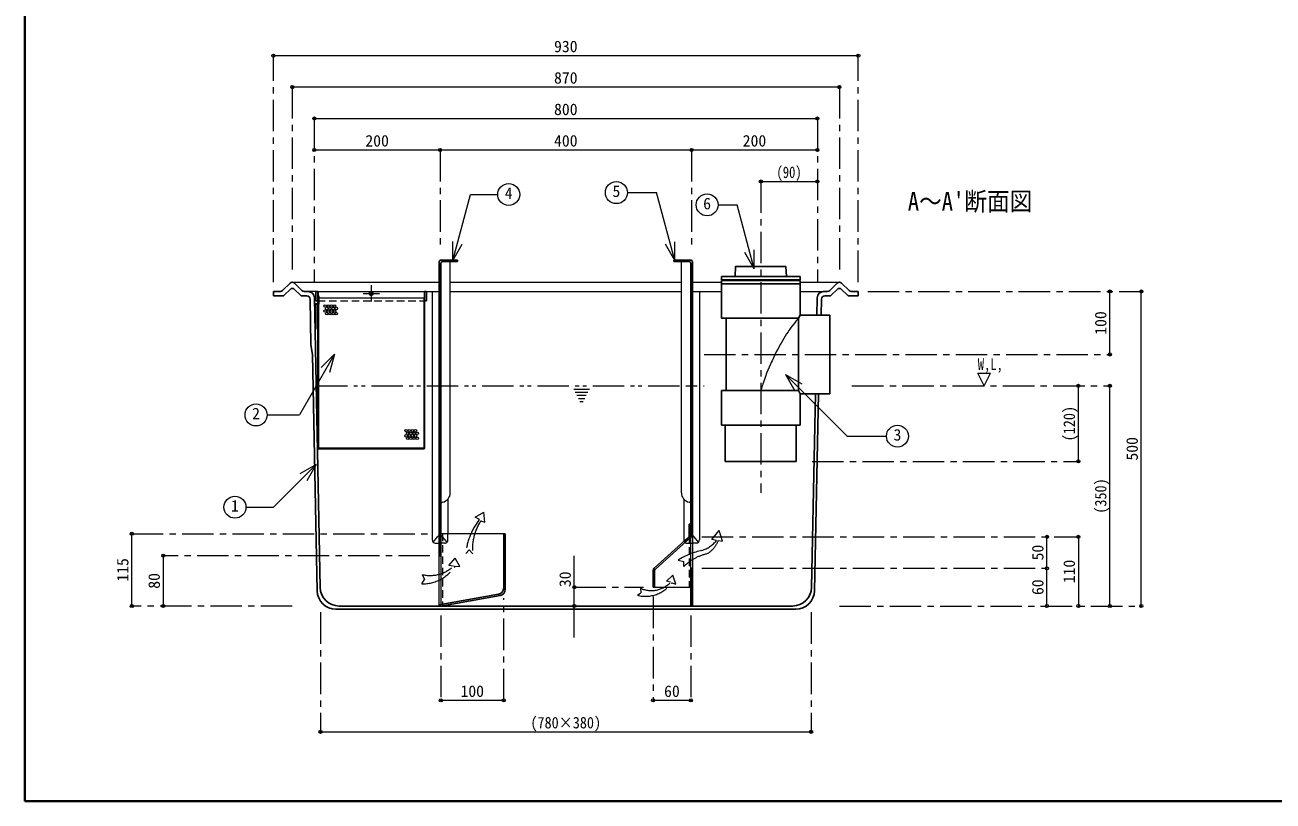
# Model space of a CAD drawing. Units: millimetres at full size, sheet at 1:10. Extents: x -2096 to 1954, y -1408 to 1402.
# Drawn here: x -2096 to -111, y -1408 to -175 of the extents above; entities that cross this region are included whole.
import ezdxf
from ezdxf.enums import TextEntityAlignment as Align

# ---------------------------------------------------------------- set-up
doc = ezdxf.new("R2010")
doc.units = ezdxf.units.MM
doc.header["$LTSCALE"] = 10
doc.header["$PDMODE"] = 32
doc.header["$PDSIZE"] = 5
for name, pattern in [('CHAIN1', [8, 5, -1, 1, -1]), ('DASHED1', [1.8, 1.2, -0.6]), ('DOUBLE_CHAIN1', [8.8, 5, -1, 0.6, -0.6, 0.6, -1])]:
    doc.linetypes.add(name, pattern=pattern)
doc.layers.add('0-0_ﾚｲﾔ1', color=4, linetype='Continuous', lineweight=9)
doc.styles.add('ＭＳ ゴシック', font='')
doc.styles.get('ＭＳ ゴシック').set_extended_font_data('MS Gothic')

msp = doc.modelspace()

# ---------------------------------------------------------------- linework, layer by layer
at = {"layer": '0-0_ﾚｲﾔ1', "color": 1, "lineweight": 40}
for p, q in [((-2095.57, -1408.49), (-2095.57, 1401.51)), ((1954.43, -1408.49), (-2095.57, -1408.49))]:
    msp.add_line(p, q, dxfattribs=at)
at = {"layer": '0-0_ﾚｲﾔ1'}
for p, q in [((-1700.57, -223.49), (-770.57, -223.49)), ((-800.57, -273.49), (-1670.57, -273.49)), ((-1635.57, -323.49), (-835.57, -323.49)), ((-1435.57, -373.49), (-1635.57, -373.49)), ((-1035.57, -373.49), (-1435.57, -373.49)), ((-835.57, -373.49), (-1035.57, -373.49)), ((-925.57, -423.49), (-835.57, -423.49)), ((-1670.57, -583.49), (-1436.82, -583.49)), ((-1419.07, -583.49), (-1051.82, -583.49)), ((-1034.32, -583.49), (-988.07, -583.49)), ((-863.07, -583.49), (-800.57, -583.49)), ((-1633.07, -598.49), (-1645.37, -598.49)), ((-1457.07, -598.49), (-1436.82, -598.49)), ((-1448.16, -598.49), (-1448.16, -993.49)), ((-1419.07, -598.49), (-1051.82, -598.49)), ((-1034.32, -598.49), (-988.07, -598.49)), ((-1022.98, -598.49), (-1022.98, -993.49)), ((-863.07, -598.49), (-825.77, -598.49)), ((-370.57, -698.49), (-370.57, -598.49)), ((-320.57, -1098.49), (-320.57, -598.49)), ((-874.59, -652.08), (-877.03, -655.24)), ((-872.11, -648.96), (-874.59, -652.08)), ((-869.59, -645.86), (-872.11, -648.96)), ((-867.05, -642.78), (-869.59, -645.86)), ((-865.57, -640.99), (-867.05, -642.78)), ((-889.07, -673.13), (-891.23, -676.81)), ((-886.84, -669.48), (-889.07, -673.13)), ((-884.55, -665.89), (-886.84, -669.48)), ((-882.18, -662.34), (-884.55, -665.89)), ((-880.76, -660.31), (-882.18, -662.34)), ((-879.41, -658.43), (-880.76, -660.31)), ((-877.03, -655.24), (-879.41, -658.43)), ((-900.86, -694.49), (-903.2, -699.11)), ((-898.46, -689.89), (-900.86, -694.49)), ((-896, -685.32), (-898.46, -689.89)), ((-894.55, -682.69), (-896, -685.32)), ((-893.35, -680.52), (-894.55, -682.69)), ((-891.23, -676.81), (-893.35, -680.52)), ((-910.21, -713.96), (-912.31, -718.78)), ((-908.96, -711.19), (-910.21, -713.96)), ((-907.7, -708.46), (-908.96, -711.19)), ((-905.48, -703.77), (-907.7, -708.46)), ((-903.2, -699.11), (-905.48, -703.77)), ((-918.15, -733.4), (-919.92, -738.34)), ((-916.29, -728.49), (-918.15, -733.4)), ((-914.34, -723.62), (-916.29, -728.49)), ((-912.31, -718.78), (-914.34, -723.62)), ((-924.41, -752.19), (-925.14, -754.59)), ((-923.67, -749.79), (-924.41, -752.19)), ((-922.92, -747.39), (-923.67, -749.79)), ((-922.15, -744.99), (-922.92, -747.39)), ((-921.37, -742.6), (-922.15, -744.99)), ((-920.91, -741.22), (-921.37, -742.6)), ((-919.92, -738.34), (-920.91, -741.22)), ((-420.57, -868.49), (-420.57, -748.49)), ((-370.57, -1098.49), (-370.57, -748.49)), ((-925.14, -754.59), (-925.57, -755.99)), ((-1422.98, -928.31), (-1422.98, -983.49)), ((-1048.16, -928.31), (-1048.16, -993.49)), ((-1925.57, -1098.49), (-1925.57, -983.49)), ((-1446.69, -997.03), (-1439.41, -988.29)), ((-1024.45, -997.03), (-1031.73, -988.29)), ((-470.57, -1038.49), (-470.57, -988.49)), ((-420.57, -988.49), (-420.57, -1098.49)), ((-1443.16, -998.49), (-1436.82, -998.49)), ((-1027.98, -998.49), (-1034.32, -998.49)), ((-1875.57, -1018.49), (-1875.57, -1098.49)), ((-1222.07, -1148.49), (-1222.07, -1018.49)), ((-470.57, -1098.49), (-470.57, -1038.49)), ((-1334.32, -1248.49), (-1434.32, -1248.49)), ((-1036.82, -1248.49), (-1096.82, -1248.49)), ((-1625.57, -1298.49), (-845.57, -1298.49))]:
    msp.add_line(p, q, dxfattribs=at)
at = {"layer": '0-0_ﾚｲﾔ1', "linetype": 'CHAIN1'}
for p, q in [((-1700.57, -583.49), (-1700.57, -223.49)), ((-770.57, -583.49), (-770.57, -223.49)), ((-1670.57, -273.49), (-1670.57, -568.49)), ((-800.57, -273.49), (-800.57, -568.49)), ((-1635.57, -323.49), (-1635.57, -583.49)), ((-835.57, -323.49), (-835.57, -583.49)), ((-1435.57, -373.49), (-1435.57, -533.49)), ((-1035.57, -373.49), (-1035.57, -533.49)), ((-925.57, -423.49), (-925.57, -918.49)), ((-1545.07, -588.49), (-1545.07, -614.49)), ((-1558.07, -601.49), (-1532.07, -601.49)), ((-755.57, -598.49), (-320.57, -598.49)), ((-1015.57, -698.49), (-370.57, -698.49)), ((-780.57, -748.49), (-370.57, -748.49)), ((-844.07, -868.49), (-420.57, -868.49)), ((-1925.57, -983.49), (-1449.32, -983.49)), ((-1019.32, -988.49), (-420.57, -988.49)), ((-1451.82, -1018.49), (-1875.57, -1018.49)), ((-1019.32, -1038.49), (-470.57, -1038.49)), ((-1222.07, -1068.49), (-1111.82, -1068.49)), ((-1334.32, -1248.49), (-1334.32, -1085.87)), ((-1096.82, -1083.49), (-1096.82, -1248.49)), ((-1670.57, -1098.49), (-1925.57, -1098.49)), ((-1625.57, -1108.49), (-1625.57, -1298.49)), ((-845.57, -1108.49), (-845.57, -1298.49)), ((-800.57, -1098.49), (-320.57, -1098.49)), ((-1434.32, -1113.49), (-1434.32, -1248.49)), ((-1036.82, -1113.49), (-1036.82, -1248.49))]:
    msp.add_line(p, q, dxfattribs=at)
at = {"layer": '0-0_ﾚｲﾔ1', "color": 7, "lineweight": 18}
for p, q in [((-1137.67, -441.17), (-1091.13, -441.17)), ((-1062.16, -549.28), (-1091.13, -441.17)), ((-993.39, -460.72), (-963.25, -460.72)), ((-936.06, -562.2), (-963.25, -460.72)), ((-1415.48, -549.07), (-1415.48, -519.07)), ((-1415.48, -549.07), (-1400.48, -523.09)), ((-1062.16, -549.28), (-1077.16, -523.3)), ((-1062.16, -549.28), (-1062.16, -519.28)), ((-936.06, -562.2), (-936.06, -532.2)), ((-1419.32, -918.49), (-1419.32, -550.99)), ((-1051.82, -918.49), (-1051.82, -550.99)), ((-936.06, -562.2), (-951.06, -536.22)), ((-1630.07, -598.49), (-1460.07, -598.49)), ((-1629.07, -608.49), (-1461.07, -608.49)), ((-1461.07, -608.49), (-1460.07, -608.49)), ((-1630.07, -617.47), (-1633.32, -618.22)), ((-1632.98, -620.48), (-1632.98, -658.49)), ((-1630.07, -619.01), (-1632.21, -619.5)), ((-1603.39, -698.31), (-1659.01, -794.65)), ((-1603.39, -698.31), (-1624.6, -719.53)), ((-1603.39, -698.31), (-1611.15, -727.29)), ((-886.25, -730.19), (-871.25, -756.17)), ((-886.25, -730.19), (-860.27, -745.19)), ((-580.57, -728.49), (-560.57, -728.49)), ((-570.57, -748.49), (-580.57, -728.49)), ((-570.57, -748.49), (-560.57, -728.49)), ((-1710.66, -794.65), (-1659.01, -794.65)), ((-1632.55, -873.47), (-1700.44, -941.36)), ((-1632.55, -873.47), (-1658.53, -888.47)), ((-1632.55, -873.47), (-1647.55, -899.45)), ((-1744.28, -941.36), (-1700.44, -941.36)), ((-1334.32, -983.49), (-1434.32, -983.49)), ((-1036.82, -1038.49), (-1036.82, -988.49)), ((-1034.32, -988.49), (-1034.32, -1038.49)), ((-1436.82, -1098.49), (-1436.82, -1018.49)), ((-1434.32, -1018.49), (-1434.32, -1095.95)), ((-1094.32, -1068.49), (-1036.82, -1068.49))]:
    msp.add_line(p, q, dxfattribs=at)
at = {"layer": '0-0_ﾚｲﾔ1', "color": 5, "lineweight": 25}
for p, q in [((-1436.82, -551.49), (-1436.82, -1018.49)), ((-1434.32, -553.99), (-1434.32, -1018.49)), ((-1433.82, -548.49), (-1407.57, -548.49)), ((-1431.32, -550.99), (-1407.57, -550.99)), ((-1407.57, -550.99), (-1407.57, -548.49)), ((-1063.57, -548.49), (-1063.57, -550.99)), ((-1037.32, -548.49), (-1063.57, -548.49)), ((-1039.82, -550.99), (-1063.57, -550.99)), ((-1036.82, -988.49), (-1036.82, -553.99)), ((-1034.32, -551.49), (-1034.32, -988.49)), ((-988.07, -574.49), (-863.07, -574.49)), ((-988.07, -574.49), (-988.07, -579.99)), ((-885.57, -558.49), (-884.57, -574.49)), ((-863.07, -579.99), (-863.07, -574.49)), ((-1685.89, -596.99), (-1674.14, -584.99)), ((-1682.95, -603.99), (-1674.14, -595)), ((-1655.25, -596.99), (-1667, -584.99)), ((-1658.2, -603.99), (-1667, -595)), ((-988.07, -579.99), (-863.07, -579.99)), ((-988.07, -580.99), (-988.07, -640.99)), ((-988.07, -585.99), (-863.07, -585.99)), ((-815.89, -596.99), (-804.14, -584.99)), ((-812.95, -603.99), (-804.14, -595)), ((-785.25, -596.99), (-797, -584.99)), ((-788.2, -603.99), (-797, -595)), ((-1689.46, -598.49), (-1700.57, -598.49)), ((-1700.57, -598.49), (-1700.57, -605.49)), ((-1686.52, -605.49), (-1700.57, -605.49)), ((-1647.33, -605.49), (-1654.62, -605.49)), ((-1645.37, -598.49), (-1651.68, -598.49)), ((-1642.33, -610.39), (-1640.87, -683.49)), ((-1626.16, -1069.09), (-1635.37, -608.29)), ((-1633.07, -613.49), (-1630.07, -613.49)), ((-1630.07, -847.49), (-1630.07, -598.49)), ((-1630.07, -608.49), (-1629.07, -608.49)), ((-1629.07, -846.99), (-1629.07, -608.49)), ((-1461.07, -846.99), (-1461.07, -608.49)), ((-1460.07, -847.49), (-1460.07, -598.49)), ((-1460.07, -613.49), (-1457.07, -613.49)), ((-836.32, -635.99), (-835.77, -608.29)), ((-828.81, -610.39), (-829.32, -635.99)), ((-825.77, -598.49), (-819.46, -598.49)), ((-823.81, -605.49), (-816.52, -605.49)), ((-784.62, -605.49), (-770.57, -605.49)), ((-781.68, -598.49), (-770.57, -598.49)), ((-770.57, -598.49), (-770.57, -605.49)), ((-865.57, -640.99), (-988.07, -640.99)), ((-980.57, -640.99), (-980.57, -755.99)), ((-865.57, -640.99), (-863.07, -635.99)), ((-865.57, -640.99), (-865.57, -755.99)), ((-863.07, -635.99), (-815.57, -635.99)), ((-815.57, -635.99), (-815.57, -760.99)), ((-1640.87, -683.49), (-1638.57, -698.49)), ((-1631.06, -1074.09), (-1638.57, -698.49)), ((-865.57, -755.99), (-988.07, -755.99)), ((-988.07, -755.99), (-988.07, -810.99)), ((-863.07, -760.99), (-863.07, -810.99)), ((-844.98, -1069.09), (-838.82, -760.99)), ((-840.08, -1074.09), (-833.82, -760.99)), ((-988.07, -810.99), (-863.07, -810.99)), ((-982.07, -810.99), (-982.07, -868.49)), ((-869.07, -810.99), (-869.07, -868.49)), ((-1461.07, -848.49), (-1629.07, -848.49)), ((-1461.57, -847.49), (-1628.57, -847.49)), ((-982.07, -868.49), (-869.07, -868.49)), ((-1039.32, -968.49), (-1036.82, -968.49)), ((-1039.32, -986.92), (-1039.32, -968.49)), ((-1334.32, -1069.99), (-1334.32, -983.49)), ((-1331.82, -983.49), (-1334.32, -983.49)), ((-1331.82, -1072.09), (-1331.82, -983.49)), ((-1095.15, -1038.12), (-1040.32, -989.16)), ((-1092.65, -1039.24), (-1037.82, -990.28)), ((-1036.82, -988.49), (-1034.32, -988.49)), ((-1434.32, -1018.49), (-1436.82, -1018.49)), ((-1096.82, -1041.85), (-1096.82, -1068.49)), ((-1094.32, -1042.96), (-1094.32, -1068.49)), ((-1036.82, -1038.49), (-1034.32, -1038.49)), ((-1036.82, -1098.49), (-1036.82, -1038.49)), ((-1034.32, -1038.49), (-1034.32, -1098.49)), ((-1096.82, -1068.49), (-1094.32, -1068.49)), ((-1342.59, -1079.84), (-1434.34, -1095.95)), ((-1340.09, -1081.94), (-1434.32, -1098.49)), ((-1601.07, -1103.49), (-870.08, -1103.49)), ((-1596.16, -1098.49), (-874.98, -1098.49))]:
    msp.add_line(p, q, dxfattribs=at)
at = {"layer": '0-0_ﾚｲﾔ1', "linetype": 'DASHED1'}
for p, q in [((-1630.07, -613.49), (-1460.07, -613.49)), ((-1629.07, -608.49), (-1629.07, -598.49)), ((-1627.57, -617.23), (-1627.57, -598.49)), ((-1629.84, -617.41), (-1630.07, -617.47)), ((-1628.73, -618.69), (-1630.07, -619.01)), ((-1431.82, -983.49), (-1431.82, -1098.05)), ((-1424.45, -997.03), (-1431.73, -988.29)), ((-1422.98, -993.49), (-1422.98, -983.49)), ((-1046.69, -997.03), (-1039.41, -988.29)), ((-1039.32, -986.92), (-1039.32, -1068.49)), ((-1427.98, -998.49), (-1436.82, -998.49)), ((-1043.16, -998.49), (-1034.32, -998.49))]:
    msp.add_line(p, q, dxfattribs=at)
at = {"layer": '0-0_ﾚｲﾔ1', "linetype": 'DOUBLE_CHAIN1'}
for p, q in [((-1632.57, -748.49), (-1015.57, -748.49)), ((-1223.07, -753.49), (-1198.07, -753.49)), ((-1220.57, -758.49), (-1200.57, -758.49)), ((-1218.07, -763.49), (-1203.07, -763.49)), ((-1215.57, -768.49), (-1205.57, -768.49)), ((-1213.07, -773.49), (-1208.07, -773.49)), ((-1379.81, -957.32), (-1365.68, -949.3)), ((-1364.53, -965.35), (-1365.68, -949.3)), ((-1372.94, -960.76), (-1379.81, -957.32)), ((-1370.64, -963.05), (-1364.53, -965.35)), ((-1003.42, -992.64), (-991.95, -978.53)), ((-986.36, -995.59), (-991.95, -978.53)), ((-1394.71, -1015), (-1389.36, -1008.89)), ((-1383.63, -1015.38), (-1389.36, -1008.89)), ((-995.93, -994.31), (-1003.42, -992.64)), ((-993.2, -994.31), (-986.36, -995.59)), ((-1421.47, -1034.02), (-1411.58, -1022.25)), ((-1403.9, -1035.7), (-1411.58, -1022.25)), ((-1056.89, -1025.31), (-1048.13, -1027.64)), ((-1048.09, -1035.82), (-1048.13, -1027.64)), ((-1464.25, -1048.31), (-1460.27, -1056.3)), ((-1414.21, -1034.94), (-1421.47, -1034.02)), ((-1411.54, -1034.94), (-1403.9, -1035.7)), ((-1075.33, -1058.82), (-1065.18, -1049.55)), ((-1060.62, -1063.82), (-1065.18, -1049.55)), ((-1464.63, -1063.21), (-1460.27, -1056.3)), ((-1116.8, -1070.17), (-1116.36, -1077.57)), ((-1069.07, -1060.63), (-1075.33, -1058.82)), ((-1067.19, -1061.48), (-1060.62, -1063.82)), ((-1121.74, -1081.42), (-1116.36, -1077.57))]:
    msp.add_line(p, q, dxfattribs=at)
at = {"layer": '0-0_ﾚｲﾔ1', "color": 7, "lineweight": 18}
for points in [[(-1415.48, -549.07), (-1387.39, -444.23), (-1343.87, -444.23)], [(-1634.48, -619.68), (-1634.48, -658.49), (-1632.98, -658.49)], [(-886.25, -730.19), (-788.05, -828.4), (-725.76, -828.4)]]:
    msp.add_lwpolyline(points, dxfattribs=at)
at = {"layer": '0-0_ﾚｲﾔ1', "color": 5, "lineweight": 25}
for points in [[(-885.57, -558.49), (-965.57, -558.49), (-966.57, -574.49)], [(-988.07, -580.99), (-863.07, -580.99), (-863.07, -635.99)], [(-1630.07, -598.49), (-1633.07, -598.49), (-1633.07, -613.49)], [(-1460.07, -598.49), (-1457.07, -598.49), (-1457.07, -613.49)], [(-865.57, -755.99), (-863.07, -760.99), (-815.57, -760.99)]]:
    msp.add_lwpolyline(points, dxfattribs=at)
at = {"layer": '0-0_ﾚｲﾔ1', "color": 7, "lineweight": 18}
for centre in [(-1326.37, -444.23), (-1155.17, -441.17), (-1010.89, -460.72), (-1728.16, -794.65), (-708.26, -828.4), (-1761.78, -941.36)]:
    msp.add_circle(centre, 17.5, dxfattribs=at)
at = {"layer": '0-0_ﾚｲﾔ1', "color": 5, "lineweight": 25}
msp.add_circle((-1545.07, -601.49), 3, dxfattribs=at)
at = {"layer": '0-0_ﾚｲﾔ1'}
for centre in [(-1618.15, -621.54), (-1618.15, -629.54), (-1615.65, -625.54), (-1615.65, -633.54), (-1613.15, -621.54), (-1613.15, -629.54), (-1610.65, -625.54), (-1610.65, -633.54), (-1608.15, -621.54), (-1608.15, -629.54), (-1605.65, -625.54), (-1605.65, -633.54), (-1603.15, -621.54), (-1603.15, -629.54), (-1600.65, -625.54), (-1600.65, -633.54), (-1489.47, -819.85), (-1489.47, -827.85), (-1486.97, -823.85), (-1486.97, -831.85), (-1484.47, -819.85), (-1484.47, -827.85), (-1481.97, -823.85), (-1481.97, -831.85), (-1479.47, -819.85), (-1479.47, -827.85), (-1476.97, -823.85), (-1476.97, -831.85), (-1474.47, -819.85), (-1474.47, -827.85), (-1471.97, -823.85), (-1471.97, -831.85)]:
    msp.add_circle(centre, 2, dxfattribs=at)
at = {"layer": '0-0_ﾚｲﾔ1', "color": 5, "lineweight": 25}
for centre, radius, start, end in [((-1433.82, -551.49), 3, 90, 180), ((-1431.32, -553.99), 3, 90, 180), ((-1039.82, -553.99), 3, 0, 90), ((-1037.32, -551.49), 3, 0, 90), ((-1670.57, -588.49), 5, 44.3947, 135.6053), ((-1670.57, -598.5), 5, 44.3947, 135.6053), ((-800.57, -588.49), 5, 44.3947, 135.6053), ((-800.57, -598.5), 5, 44.3947, 135.6053), ((-1689.46, -593.49), 5, 270, 315.6053), ((-1686.52, -600.49), 5, 270, 315.6053), ((-1654.62, -600.49), 5, 224.3947, 270), ((-1651.68, -593.49), 5, 224.3947, 270), ((-1647.33, -610.49), 5, 1.14576, 90), ((-1645.37, -608.49), 10, 1.14576, 90), ((-825.77, -608.49), 10, 90, 178.85424), ((-823.81, -610.49), 5, 90, 178.85424), ((-819.46, -593.49), 5, 270, 315.6053), ((-816.52, -600.49), 5, 270, 315.6053), ((-784.62, -600.49), 5, 224.3947, 270), ((-781.68, -593.49), 5, 224.3947, 270), ((-1629.07, -847.49), 1, 180, 270), ((-1628.57, -846.99), 0.5, 180, 270), ((-1461.57, -846.99), 0.5, 270, 0), ((-1461.07, -847.49), 1, 270, 0), ((-1042.32, -986.92), 3, 311.7603, 0), ((-1039.82, -988.04), 3, 311.7603, 0), ((-1091.82, -1041.85), 5, 131.7603, 180), ((-1089.32, -1042.96), 5, 131.7603, 180), ((-1596.16, -1068.49), 30, 181.14576, 270), ((-1344.32, -1069.99), 10, 279.96014, 0), ((-874.98, -1068.49), 30, 270, 358.85424), ((-1601.07, -1073.49), 30, 181.14576, 270), ((-1341.82, -1072.09), 10, 279.96014, 0), ((-870.08, -1073.49), 30, 270, 358.85424), ((-1433.82, -1098.91), 3, 99.96014, 171.95512)]:
    msp.add_arc(centre, radius, start, end, dxfattribs=at)
at = {"layer": '0-0_ﾚｲﾔ1', "color": 7, "lineweight": 18}
for centre, radius, start, end in [((-1632.98, -619.68), 1.5, 103.07978, 180), ((-1631.98, -620.48), 1, 103.07978, 180), ((-1434.32, -918.49), 15, 279.59407, 0), ((-1036.82, -918.49), 15, 180, 260.40593), ((-1431.32, -936.24), 3, 99.59407, 180), ((-1039.82, -936.24), 3, 0, 80.40593)]:
    msp.add_arc(centre, radius, start, end, dxfattribs=at)
at = {"layer": '0-0_ﾚｲﾔ1', "linetype": 'DASHED1'}
for centre, radius, start, end in [((-1630.07, -616.44), 1, 283.07978, 0), ((-1629.07, -617.23), 1.5, 283.07978, 360), ((-1435.57, -991.49), 5, 39.81617, 107.4576), ((-1035.57, -991.49), 5, 72.5424, 140.18383), ((-1427.98, -993.49), 5, 270, 0), ((-1043.16, -993.49), 5, 206.23181, 270)]:
    msp.add_arc(centre, radius, start, end, dxfattribs=at)
at = {"layer": '0-0_ﾚｲﾔ1', "linetype": 'DOUBLE_CHAIN1'}
for centre, radius, start, end in [((-1290.42, -1025.37), 104.8, 141.93714, 174.32098), ((-1304.47, -1007.25), 79.58, 146.26034, 185.86407), ((-993.1, -1128.62), 121.42, 102.40974, 121.69408), ((-1033.84, -963.32), 48.96, 287.40358, 320.7341), ((-1029.18, -981.71), 38.12, 295.94062, 340.69413), ((-995.68, -1088.01), 73.97, 103.1461, 135.11885), ((-1463.57, -1001.2), 62.01, 269.01845, 327.04091), ((-1451.19, -996.86), 53.08, 255.75553, 314.16174), ((-1109.01, -1031.69), 51.34, 255.63597, 324.53138), ((-1099.6, -1032.08), 41.8, 245.69677, 316.9231)]:
    msp.add_arc(centre, radius, start, end, dxfattribs=at)
at = {"layer": '0-0_ﾚｲﾔ1'}
for centre, start, end in [((-1435.57, -991.49), 107.4576, 140.18383), ((-1035.57, -991.49), 39.81617, 72.5424), ((-1443.16, -993.49), 180, 270), ((-1043.16, -993.49), 180, 206.23181), ((-1027.98, -993.49), 270, 0)]:
    msp.add_arc(centre, 5, start, end, dxfattribs=at)
at = {"layer": '0-0_ﾚｲﾔ1', "color": 1}
for p in [(-1700.57, -223.49), (-770.57, -223.49), (-1670.57, -273.49), (-800.57, -273.49), (-1635.57, -323.49), (-835.57, -323.49), (-1635.57, -373.49), (-1435.57, -373.49), (-1035.57, -373.49), (-835.57, -373.49), (-925.57, -423.49), (-835.57, -423.49), (-370.57, -598.49), (-320.57, -598.49), (-370.57, -698.49), (-420.57, -748.49), (-370.57, -748.49), (-420.57, -868.49), (-1925.57, -983.49), (-470.57, -988.49), (-420.57, -988.49), (-1875.57, -1018.49), (-470.57, -1038.49), (-1222.07, -1068.49), (-1925.57, -1098.49), (-1875.57, -1098.49), (-1222.07, -1098.49), (-470.57, -1098.49), (-420.57, -1098.49), (-370.57, -1098.49), (-320.57, -1098.49), (-1434.32, -1248.49), (-1334.32, -1248.49), (-1096.82, -1248.49), (-1036.82, -1248.49), (-1625.57, -1298.49), (-845.57, -1298.49)]:
    msp.add_point(p, dxfattribs=at)

# ---------------------------------------------------------------- texts
at = {"layer": '0-0_ﾚｲﾔ1', "color": 7, "style": 'ＭＳ ゴシック'}
for s, p in [('930', (-1254.32, -223.49)), ('870', (-1254.32, -273.49)), ('800', (-1254.32, -323.49)), ('200', (-1554.32, -373.49)), ('400', (-1254.32, -373.49)), ('200', (-954.32, -373.49)), ('4', (-1332.62, -456.73)), ('5', (-1161.42, -453.67)), ('6', (-1017.14, -473.22)), ('2', (-1734.41, -807.15)), ('3', (-714.51, -840.9)), ('1', (-1768.03, -953.86)), ('100', (-1403.07, -1248.49)), ('60', (-1079.32, -1248.49))]:
    msp.add_text(s, height=18.33, dxfattribs=at).set_placement(p, align=Align.BOTTOM_LEFT)
for s, height, width, p in [('(90)', 18.33, 0.8, (-900.57, -423.49)), ("A～A'断面図", 29.33, 0.9, (-691.82, -478.49)), ('W,L,', 18.33, 0.8, (-580.57, -728.49)), ('(780×380)', 18.33, 0.9, (-1291.82, -1298.49))]:
    msp.add_text(s, height=height, dxfattribs=dict(at, width=width)).set_placement(p, align=Align.BOTTOM_LEFT)
for s, p in [('100', (-370.57, -667.24)), ('500', (-320.57, -867.24)), ('50', (-470.57, -1025.99)), ('115', (-1925.57, -1059.74)), ('110', (-420.57, -1062.24)), ('80', (-1875.57, -1070.99)), ('30', (-1222.07, -1068.49)), ('60', (-470.57, -1080.99))]:
    msp.add_text(s, height=18.33, rotation=90, dxfattribs=at).set_placement(p, align=Align.BOTTOM_LEFT)
at = {"layer": '0-0_ﾚｲﾔ1', "color": 7, "style": 'ＭＳ ゴシック', "width": 0.9}
for s, p in [('(120)', (-420.57, -836.61)), ('(350)', (-370.57, -951.61))]:
    msp.add_text(s, height=18.33, rotation=90, dxfattribs=at).set_placement(p, align=Align.BOTTOM_LEFT)

doc.saveas('drawing.dxf')
